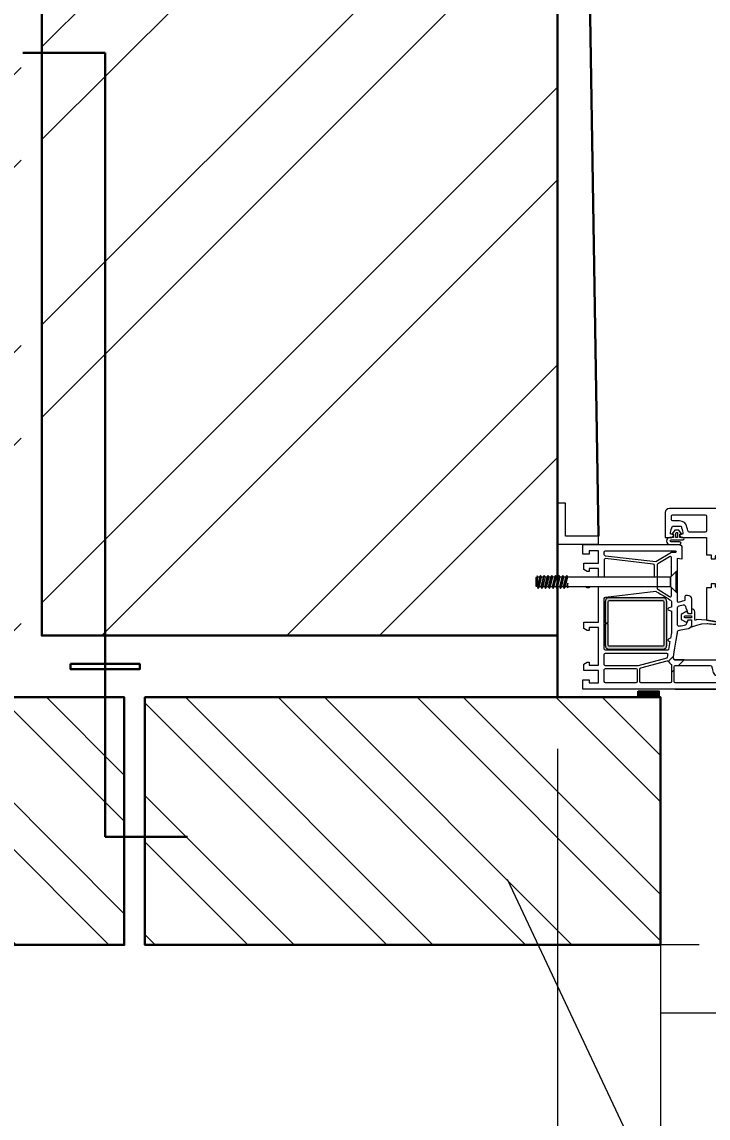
# Model space of a CAD drawing. Header units: millimetres. Extents: x 854812 to 1164625, y 589925 to 823301.
# Drawn here: x 1080149 to 1081480, y 628739 to 630864 of the extents above; entities that cross this region are included whole.
import ezdxf

# ---------------------------------------------------------------- set-up
doc = ezdxf.new("R2010")
doc.units = ezdxf.units.MM
doc.linetypes.add('DASHED', pattern=[0.75, 0.5, -0.25])
doc.layers.get('Defpoints').update_dxf_attribs({"color": 40})
for name, color, linetype in [('DIMENSIONS_LINE', 8, 'Continuous'), ('FASTENERS', 7, 'Continuous'), ('SEALING_TAPE', 40, 'Continuous'), ('WINDOWS', 7, 'Continuous')]:
    doc.layers.add(name, color=color, linetype=linetype)
for name, color, linetype, lineweight in [('размеры', 215, 'Continuous', 13), ('стены', 172, 'Continuous', 30), ('УКАЗАТЕЛЬ', 6, 'Continuous', 13), ('ФАСАД', 7, 'Continuous', 13), ('штриховка', 8, 'Continuous', 9)]:
    doc.layers.add(name, color=color, linetype=linetype, lineweight=lineweight)
doc.styles.add('GOST 2.304', font='isocpeur.ttf', dxfattribs={"width": 0.9})
doc.dimstyles.new('25', dxfattribs={"dimscale": 100, "dimtxt": 2.5, "dimasz": 1.2, "dimexe": 1, "dimexo": 1, "dimgap": 0.5, "dimtad": 1, "dimdec": 0, "dimlfac": 0.25, "dimzin": 0, "dimdsep": 46, "dimtxsty": 'GOST 2.304', "dimblk": 'ARCHTICK', "dimcen": 0.09, "dimdle": 1, "dimclrd": 256, "dimclre": 256, "dimclrt": 7, "dimadec": 0, "dimazin": 0, "dimtfac": 1, "dimtdec": 0, "dimtmove": 0, "dimatfit": 3, "dimldrblk": 'ARCHTICK', "dimfxl": 100, "dimtolj": 1, "dimtzin": 0, "dimlwd": 5, "dimlwe": 5, "dimarcsym": 1})

# ---------------------------------------------------------------- blocks, each defined once
blk = doc.blocks.new('_ArchTick')
at = {"color": 0, "linetype": 'ByBlock', "const_width": 0.15}
blk.add_lwpolyline([(-0.5, -0.5), (0.5, 0.5)], dxfattribs=at)
blk = doc.blocks.new('*D1330')
at = {"layer": 'Defpoints', "color": 0, "ltscale": 0.1}
for p in [(1081387.3, 629182.2), (1081187.3, 629062.2), (1081187.3, 627965.6)]:
    blk.add_point(p, dxfattribs=at)
at = {"layer": 'размеры', "lineweight": 5, "ltscale": 0.1}
for p, q in [((1081387.3, 629082.2), (1081387.3, 627865.6)), ((1081187.3, 628962.2), (1081187.3, 627865.6)), ((1081487.3, 627965.6), (1081087.3, 627965.6))]:
    blk.add_line(p, q, dxfattribs=at)
at = {"layer": 'размеры', "lineweight": 5, "ltscale": 0.1, "xscale": 120, "yscale": 120, "zscale": 120, "rotation": 180}
blk.add_blockref('_ArchTick', (1081187.3, 627965.6), dxfattribs=at)
at = {"layer": 'размеры', "lineweight": 5, "ltscale": 0.1, "xscale": 120, "yscale": 120, "zscale": 120}
blk.add_blockref('_ArchTick', (1081387.3, 627965.6), dxfattribs=at)
at = {"layer": 'размеры', "color": 7, "ltscale": 0.1, "insert": (1081644.1, 628166.4), "char_height": 250, "attachment_point": 5, "style": 'GOST 2.304'}
blk.add_mtext('\\A1;50', dxfattribs=at)
blk = doc.blocks.new('*D1345')
at = {"layer": 'Defpoints', "color": 0, "ltscale": 0.1}
for p in [(1086387.3, 629715.6), (1081187.3, 628362.2), (1081187.3, 627265.6)]:
    blk.add_point(p, dxfattribs=at)
at = {"layer": 'размеры', "lineweight": 5, "ltscale": 0.1}
for p, q in [((1086387.3, 629615.6), (1086387.3, 627165.6)), ((1081187.3, 628262.2), (1081187.3, 627165.6)), ((1086487.3, 627265.6), (1081087.3, 627265.6))]:
    blk.add_line(p, q, dxfattribs=at)
at = {"layer": 'размеры', "lineweight": 5, "ltscale": 0.1, "xscale": 120, "yscale": 120, "zscale": 120, "rotation": 180}
blk.add_blockref('_ArchTick', (1081187.3, 627265.6), dxfattribs=at)
at = {"layer": 'размеры', "lineweight": 5, "ltscale": 0.1, "xscale": 120, "yscale": 120, "zscale": 120}
blk.add_blockref('_ArchTick', (1086387.3, 627265.6), dxfattribs=at)
at = {"layer": 'размеры', "color": 7, "ltscale": 0.1, "insert": (1083787.3, 627440.6), "char_height": 250, "attachment_point": 5, "style": 'GOST 2.304'}
blk.add_mtext('\\A1;1300', dxfattribs=at)
blk = doc.blocks.new('A$C134522C6')
at = {"layer": 'SEALING_TAPE'}
h = blk.add_hatch(dxfattribs=at)
h.set_pattern_fill('ANSI37', color=252, scale=5, style=0)
h.set_pattern_definition([(45, (-1387.7926, -1759.62996), (-0.44194174, 0.44194174), []), (135, (-1387.7926, -1759.62996), (-0.44194174, -0.44194174), [])])
h.paths.add_polyline_path([(10, 0), (10, 3), (0, 3), (0, 0)])
blk.add_lwpolyline([(0, 3), (10, 3), (10, 0), (0, 0)], close=True, dxfattribs=at)

msp = doc.modelspace()

# ---------------------------------------------------------------- hatches: boundary and pattern name
at = {"layer": 'WINDOWS', "lineweight": 5}
h = msp.add_hatch(color=7, dxfattribs=at)
edge = h.paths.add_edge_path()
edge.add_spline(control_points=[(1081279.9, 629740), (1081279.9, 629744.2), (1081283.4, 629747.7), (1081287.7, 629747.7), (1081287.7, 629747.7), (1081392, 629747.7), (1081392, 629747.7), (1081396.3, 629747.7), (1081399.7, 629744.2), (1081399.7, 629740), (1081399.7, 629740), (1081399.7, 629655.5), (1081399.7, 629655.5), (1081399.7, 629651.2), (1081396.3, 629647.8), (1081392, 629647.8), (1081392, 629647.8), (1081287.7, 629647.8), (1081287.7, 629647.8), (1081283.4, 629647.8), (1081279.9, 629651.2), (1081279.9, 629655.5), (1081279.9, 629655.5), (1081279.9, 629696.8), (1081279.9, 629696.8), (1081279.9, 629696.8), (1081285.7, 629696.8), (1081285.7, 629696.8), (1081285.7, 629696.8), (1081285.7, 629655.8), (1081285.7, 629655.8), (1081285.7, 629654.6), (1081286.7, 629653.5), (1081288, 629653.5), (1081288, 629653.5), (1081391.7, 629653.5), (1081391.7, 629653.5), (1081392.9, 629653.5), (1081393.9, 629654.6), (1081393.9, 629655.8), (1081393.9, 629655.8), (1081393.9, 629739.6), (1081393.9, 629739.6), (1081393.9, 629740.8), (1081392.9, 629741.9), (1081391.7, 629741.9), (1081391.7, 629741.9), (1081288, 629741.9), (1081288, 629741.9), (1081286.7, 629741.9), (1081285.7, 629740.8), (1081285.7, 629739.6), (1081285.7, 629739.6), (1081285.7, 629698.6), (1081285.7, 629698.6), (1081285.7, 629698.6), (1081279.9, 629698.6), (1081279.9, 629698.6), (1081279.9, 629698.6), (1081279.9, 629740), (1081279.9, 629740)], knot_values=[0, 0, 0, 0, 1, 1, 1, 2, 2, 2, 3, 3, 3, 4, 4, 4, 5, 5, 5, 6, 6, 6, 7, 7, 7, 8, 8, 8, 9, 9, 9, 10, 10, 10, 11, 11, 11, 12, 12, 12, 13, 13, 13, 14, 14, 14, 15, 15, 15, 16, 16, 16, 17, 17, 17, 18, 18, 18, 19, 19, 19, 20, 20, 20, 20], degree=3, periodic=0)
at = {"layer": 'штриховка', "ltscale": 0.1}
h = msp.add_hatch(dxfattribs=at)
h.set_pattern_fill('ANSI32', color=256, scale=20, angle=90, style=0)
h.paths.add_polyline_path([(1089627.3, 635437.5), (1089147.3, 635437.5), (1089147.3, 634834.6), (1089627.3, 634834.6)])
h.paths.add_polyline_path([(1089627.3, 634794.6), (1089147.3, 634794.6), (1089147.3, 633794.6), (1089627.3, 633794.6)])
h.paths.add_polyline_path([(1089627.3, 633754.6), (1089147.3, 633754.6), (1089147.3, 632754.6), (1089627.3, 632754.6)])
h.paths.add_polyline_path([(1089627.3, 632714.6), (1089147.3, 632714.6), (1089147.3, 631714.6), (1089627.3, 631714.6)])
h.paths.add_polyline_path([(1089627.3, 631674.6), (1089147.3, 631674.6), (1089147.3, 630674.6), (1089627.3, 630674.6)])
h.paths.add_polyline_path([(1089627.3, 630634.6), (1089147.3, 630634.6), (1089147.3, 629634.6), (1089627.3, 629634.6)])
h.paths.add_polyline_path([(1089627.3, 629594.6), (1089147.3, 629594.6), (1089147.3, 628594.6), (1089627.3, 628594.6)])
h.paths.add_polyline_path([(1089627.3, 628554.6), (1089147.3, 628554.6), (1089147.3, 627554.6), (1089627.3, 627554.6)])
h.paths.add_polyline_path([(1089627.3, 627514.6), (1088987.3, 627514.6), (1088987.3, 627034.6), (1089627.3, 627034.6)])
h.paths.add_polyline_path([(1088947.3, 627514.6), (1087947.3, 627514.6), (1087947.3, 627034.6), (1088947.3, 627034.6)])
h.paths.add_polyline_path([(1087907.3, 627514.6), (1086907.3, 627514.6), (1086907.3, 627034.6), (1087907.3, 627034.6)])
h.paths.add_polyline_path([(1086867.3, 628034.6), (1086387.3, 628034.6), (1086387.3, 627034.6), (1086867.3, 627034.6)])
h.paths.add_polyline_path([(1086867.3, 629034.6), (1086387.3, 629034.6), (1086387.3, 628074.6), (1086867.3, 628074.6)])
h.paths.add_polyline_path([(1086867.3, 629554.6), (1086187.3, 629554.6), (1086187.3, 629074.6), (1086867.3, 629074.6)])
h.paths.add_polyline_path([(1080387.3, 629554.6), (1080387.3, 629074.6), (1081387.3, 629074.6), (1081387.3, 629554.6)])
h.paths.add_polyline_path([(1080347.3, 629074.6), (1080347.3, 629554.6), (1079556.3, 629554.6), (1079556.3, 629074.6)])
h = msp.add_hatch(dxfattribs=at)
h.set_pattern_fill('ANSI32', color=256, scale=40, style=0)
h.paths.add_polyline_path([(1080147.3, 631714.2), (1079556.3, 631714.2), (1079556.3, 630813.9), (1079356.3, 630713.9), (1079756.3, 630713.9), (1079556.3, 630613.9), (1079556.3, 629674.2), (1080147.3, 629674.2)])
h.paths.add_polyline_path([(1081187.3, 631714.2), (1080187.3, 631714.2), (1080187.3, 629674.2), (1081187.3, 629674.2)])
h.paths.add_polyline_path([(1089027.3, 628635.6), (1086987.3, 628635.6), (1086987.3, 627635.6), (1089027.3, 627635.6)])
h.paths.add_polyline_path([(1089027.3, 629675.6), (1086987.3, 629675.6), (1086987.3, 628675.6), (1089027.3, 628675.6)])
h.paths.add_polyline_path([(1089027.3, 630715.6), (1086987.3, 630715.6), (1086987.3, 629715.6), (1089027.3, 629715.6)])
h.paths.add_polyline_path([(1089027.3, 631714.6), (1086987.3, 631714.6), (1086987.3, 630755.6), (1089027.3, 630755.6)])
h.paths.add_polyline_path([(1086947.3, 631714.6), (1086387.3, 631714.6), (1086387.3, 629715.6), (1086947.3, 629715.6)])
h.paths.add_polyline_path([(1089027.3, 632795.6), (1086987.3, 632795.6), (1086987.3, 631754.6), (1089027.3, 631754.6)])
h.paths.add_polyline_path([(1089027.3, 633835.6), (1086987.3, 633835.6), (1086987.3, 632835.6), (1089027.3, 632835.6)])
h.paths.add_polyline_path([(1089027.3, 634875.6), (1086987.3, 634875.6), (1086987.3, 633875.6), (1089027.3, 633875.6)])
h.paths.add_polyline_path([(1089027.3, 635237.5), (1086987.3, 635237.5), (1086987.3, 634915.6), (1089027.3, 634915.6)])

# ---------------------------------------------------------------- linework, layer by layer
at = {"layer": 'FASTENERS', "color": 7, "lineweight": 5}
for p, q in [((1081417.6, 629758.4, 0), (1081417.6, 629798.2, 0)), ((1081148, 629787.3, 0), (1081148, 629769.2, 0)), ((1081150.1, 629765.7, 0), (1081154.7, 629790.9, 0)), ((1081157.3, 629765.7, 0), (1081161.9, 629790.9, 0)), ((1081164.5, 629765.7, 0), (1081169.2, 629790.9, 0)), ((1081171.8, 629765.7, 0), (1081176.4, 629790.9, 0)), ((1081179, 629765.7, 0), (1081183.6, 629790.9, 0)), ((1081186.2, 629765.7, 0), (1081190.8, 629790.9, 0)), ((1081193.4, 629765.7, 0), (1081198, 629790.9, 0)), ((1081200.6, 629765.7, 0), (1081205.3, 629790.9, 0))]:
    msp.add_line(p, q, dxfattribs=at)
at = {"layer": 'FASTENERS', "color": 7, "lineweight": 5, "elevation": 0}
for points in [[(1081419.4, 629758.4), (1081419.4, 629798.2), (1081417.6, 629798.2), (1081406.8, 629787.3), (1081406.8, 629769.2), (1081417.6, 629758.4)], [(1081148, 629769.2), (1081150.1, 629765.7), (1081152.3, 629769.2), (1081156.8, 629787.3), (1081154.7, 629790.9), (1081152.5, 629787.3)], [(1081148, 629781), (1081149.6, 629787.3), (1081148, 629790)], [(1081155.2, 629769.2), (1081157.3, 629765.7), (1081159.6, 629769.2), (1081164, 629787.3), (1081161.9, 629790.9), (1081159.7, 629787.3)], [(1081162.5, 629769.2), (1081164.5, 629765.7), (1081166.8, 629769.2), (1081171.2, 629787.3), (1081169.2, 629790.9), (1081166.9, 629787.3)], [(1081169.7, 629769.2), (1081171.8, 629765.7), (1081174, 629769.2), (1081178.5, 629787.3), (1081176.4, 629790.9), (1081174.1, 629787.3)], [(1081176.9, 629769.2), (1081179, 629765.7), (1081181.2, 629769.2), (1081185.7, 629787.3), (1081183.6, 629790.9), (1081181.4, 629787.3)], [(1081184.1, 629769.2), (1081186.2, 629765.7), (1081188.4, 629769.2), (1081192.9, 629787.3), (1081190.8, 629790.9), (1081188.6, 629787.3)], [(1081191.3, 629769.2), (1081193.4, 629765.7), (1081195.6, 629769.2), (1081200.1, 629787.3), (1081198, 629790.9), (1081195.8, 629787.3)], [(1081198.5, 629769.2), (1081200.6, 629765.7), (1081202.9, 629769.2), (1081207.3, 629787.3), (1081205.3, 629790.9), (1081203, 629787.3)], [(1081207.3, 629775.6), (1081205.8, 629769.2), (1081207.3, 629766.5)]]:
    msp.add_lwpolyline(points, close=True, dxfattribs=at)
for points in [[(1081148, 629787.3), (1081145.3, 629786.6), (1081145.3, 629769.9), (1081148, 629769.2)], [(1081152.5, 629787.3), (1081149.6, 629787.3)], [(1081159.7, 629787.3), (1081156.8, 629787.3)], [(1081166.9, 629787.3), (1081164, 629787.3)], [(1081174.1, 629787.3), (1081171.2, 629787.3)], [(1081181.4, 629787.3), (1081178.5, 629787.3)], [(1081188.6, 629787.3), (1081185.7, 629787.3)], [(1081195.8, 629787.3), (1081192.9, 629787.3)], [(1081203, 629787.3), (1081200.1, 629787.3)], [(1081207.3, 629769.2), (1081406.8, 629769.2), (1081406.8, 629787.3), (1081207.3, 629787.3)], [(1081152.3, 629769.2), (1081155.2, 629769.2)], [(1081159.6, 629769.2), (1081162.5, 629769.2)], [(1081166.8, 629769.2), (1081169.7, 629769.2)], [(1081174, 629769.2), (1081176.9, 629769.2)], [(1081181.2, 629769.2), (1081184.1, 629769.2)], [(1081188.4, 629769.2), (1081191.3, 629769.2)], [(1081195.6, 629769.2), (1081198.5, 629769.2)], [(1081202.9, 629769.2), (1081205.8, 629769.2)]]:
    msp.add_lwpolyline(points, dxfattribs=at)
at = {"layer": 'WINDOWS', "color": 7, "lineweight": 5}
for p, q in [((1081187.3, 629850.7, 0), (1081187.3, 629930.7, 0)), ((1081203.3, 629930.7, 0), (1081187.3, 629930.7, 0)), ((1081203.3, 629866.7, 0), (1081203.3, 629930.7, 0)), ((1081267.3, 629866.7, 0), (1081203.3, 629866.7, 0)), ((1081267.3, 629850.7, 0), (1081267.3, 629866.7, 0)), ((1081267.3, 629850.7, 0), (1081187.3, 629850.7, 0))]:
    msp.add_line(p, q, dxfattribs=at)
for points, knots in [([(1081476.6, 629864.4, 0), (1081476.6, 629864.4, 0), (1081428.2, 629864.4, 0), (1081428.2, 629864.4, 0), (1081428.2, 629864.4, 0), (1081424.7, 629867.9, 0), (1081424.7, 629867.9, 0), (1081424.7, 629867.9, 0), (1081424.7, 629870.9, 0), (1081424.7, 629870.9, 0), (1081424.7, 629870.9, 0), (1081429.6, 629870.9, 0), (1081429.6, 629870.9, 0), (1081430.8, 629870.9, 0), (1081431.4, 629872.1, 0), (1081430.9, 629873.9, 0), (1081430.2, 629876.3, 0), (1081428.2, 629883.3, 0), (1081427.7, 629884.8, 0), (1081427.3, 629886, 0), (1081426, 629886.6, 0), (1081424.7, 629886.6, 0), (1081424.7, 629886.6, 0), (1081412.7, 629886.6, 0), (1081412.7, 629886.6, 0), (1081411.4, 629886.6, 0), (1081410.1, 629886, 0), (1081409.7, 629884.8, 0), (1081409.2, 629883.3, 0), (1081407.2, 629876.3, 0), (1081406.6, 629873.9, 0), (1081406.1, 629872.1, 0), (1081406.7, 629870.9, 0), (1081407.9, 629870.9, 0), (1081407.9, 629870.9, 0), (1081412.8, 629870.9, 0), (1081412.8, 629870.9, 0), (1081412.8, 629870.9, 0), (1081412.8, 629867.9, 0), (1081412.8, 629867.9, 0), (1081412.8, 629867.9, 0), (1081409.3, 629864.4, 0), (1081409.3, 629864.4, 0), (1081409.3, 629864.4, 0), (1081396.5, 629864.4, 0), (1081396.5, 629864.4, 0), (1081396.5, 629864.4, 0), (1081396.5, 629912.6, 0), (1081396.5, 629912.6, 0), (1081396.5, 629917.1, 0), (1081400, 629920.6, 0), (1081404.5, 629920.6, 0), (1081404.5, 629920.6, 0), (1081627.3, 629920.6, 0), (1081627.3, 629920.6, 0), (1081628.1, 629920.6, 0), (1081628.8, 629919.9, 0), (1081628.8, 629919.1, 0), (1081628.8, 629919.1, 0), (1081628.8, 629903, 0), (1081628.8, 629903, 0), (1081628.8, 629901.5, 0), (1081627.9, 629900.5, 0), (1081626.2, 629900.5, 0), (1081624.9, 629900.5, 0), (1081623.2, 629900.7, 0), (1081622.1, 629900.9, 0), (1081622.1, 629900.9, 0), (1081616.5, 629902.1, 0), (1081616.5, 629902.1, 0), (1081616.5, 629902.1, 0), (1081616.5, 629908.2, 0), (1081616.5, 629908.2, 0), (1081616.5, 629908.2, 0), (1081600.6, 629908.2, 0), (1081600.6, 629908.2, 0), (1081598.5, 629908.2, 0), (1081596.8, 629906.5, 0), (1081596.8, 629904.4, 0), (1081596.8, 629904.4, 0), (1081596.8, 629878.5, 0), (1081596.8, 629878.5, 0), (1081596.8, 629876.4, 0), (1081598.5, 629874.7, 0), (1081600.6, 629874.7, 0), (1081600.6, 629874.7, 0), (1081609.7, 629874.7, 0), (1081609.7, 629874.7, 0), (1081609.7, 629874.7, 0), (1081609.7, 629880.5, 0), (1081609.7, 629880.5, 0), (1081609.7, 629880.5, 0), (1081627.6, 629880.5, 0), (1081627.6, 629880.5, 0), (1081628.2, 629880.5, 0), (1081628.8, 629880, 0), (1081628.8, 629879.3, 0), (1081628.8, 629879.3, 0), (1081628.8, 629862.8, 0), (1081628.8, 629862.8, 0), (1081628.8, 629860.3, 0), (1081626.8, 629859.6, 0), (1081624.3, 629861.2, 0), (1081624.3, 629861.2, 0), (1081620.6, 629863.5, 0), (1081620.6, 629863.5, 0), (1081618.4, 629864.8, 0), (1081616.7, 629864.2, 0), (1081616.7, 629862.1, 0), (1081616.7, 629862.1, 0), (1081616.7, 629748.2, 0), (1081616.7, 629748.2, 0), (1081616.7, 629748.2, 0), (1081611.7, 629719.6, 0), (1081611.7, 629719.6, 0), (1081611.6, 629718.8, 0), (1081611.3, 629717.8, 0), (1081611.3, 629716.7, 0), (1081611.3, 629715.6, 0), (1081611.4, 629710.8, 0), (1081618.1, 629710.8, 0), (1081618.1, 629710.8, 0), (1081677.1, 629710.8, 0), (1081677.1, 629710.8, 0), (1081677.1, 629710.8, 0), (1081680.6, 629707.3, 0), (1081680.6, 629707.3, 0), (1081680.6, 629707.3, 0), (1081680.6, 629704.3, 0), (1081680.6, 629704.3, 0), (1081680.6, 629704.3, 0), (1081675.7, 629704.3, 0), (1081675.7, 629704.3, 0), (1081674.5, 629704.3, 0), (1081673.9, 629703, 0), (1081674.4, 629701.3, 0), (1081675, 629698.9, 0), (1081677, 629691.8, 0), (1081677.5, 629690.3, 0), (1081677.9, 629689.2, 0), (1081679.2, 629688.6, 0), (1081680.5, 629688.6, 0), (1081680.5, 629688.6, 0), (1081692.5, 629688.6, 0), (1081692.5, 629688.6, 0), (1081693.8, 629688.6, 0), (1081695.1, 629689.2, 0), (1081695.5, 629690.3, 0), (1081696, 629691.8, 0), (1081698, 629698.9, 0), (1081698.7, 629701.3, 0), (1081699.2, 629703, 0), (1081698.6, 629704.3, 0), (1081697.4, 629704.3, 0), (1081697.4, 629704.3, 0), (1081692.5, 629704.3, 0), (1081692.5, 629704.3, 0), (1081692.5, 629704.3, 0), (1081692.5, 629707.3, 0), (1081692.5, 629707.3, 0), (1081692.5, 629707.3, 0), (1081696, 629710.8, 0), (1081696, 629710.8, 0), (1081696, 629710.8, 0), (1081708.9, 629710.8, 0), (1081708.9, 629710.8, 0), (1081708.9, 629710.8, 0), (1081708.9, 629702.7, 0), (1081708.9, 629702.7, 0), (1081708.9, 629702.7, 0), (1081696.7, 629657.8, 0), (1081696.3, 629656.5, 0), (1081695.9, 629655.2, 0), (1081693.8, 629652.7, 0), (1081692.7, 629651.8, 0), (1081692.7, 629651.8, 0), (1081680.4, 629641.9, 0), (1081680.4, 629641.9, 0), (1081679.3, 629641, 0), (1081677.4, 629640.4, 0), (1081676.1, 629640.4, 0), (1081676.1, 629640.4, 0), (1081518.6, 629640.4, 0), (1081518.6, 629640.4, 0), (1081516.1, 629640.4, 0), (1081514, 629642.4, 0), (1081514, 629644.7, 0), (1081514, 629644.7, 0), (1081514, 629648.6, 0), (1081514, 629648.6, 0), (1081514, 629648.6, 0), (1081515.8, 629648.6, 0), (1081515.8, 629648.6, 0), (1081518, 629648.6, 0), (1081519.9, 629650.3, 0), (1081519.9, 629652.5, 0), (1081519.9, 629654.6, 0), (1081518, 629656.4, 0), (1081515.8, 629656.4, 0), (1081515.8, 629656.4, 0), (1081522.5, 629696.2, 0), (1081522.5, 629696.2, 0), (1081522.5, 629696.2, 0), (1081476.6, 629704.4, 0), (1081476.6, 629704.4, 0), (1081476.6, 629704.4, 0), (1081476.6, 629766.7, 0), (1081476.6, 629766.7, 0), (1081476.6, 629766.7, 0), (1081485.8, 629766.7, 0), (1081485.8, 629766.7, 0), (1081485.8, 629766.7, 0), (1081485.8, 629774.5, 0), (1081485.8, 629774.5, 0), (1081485.8, 629774.5, 0), (1081494.1, 629774.5, 0), (1081494.1, 629774.5, 0), (1081494.1, 629774.5, 0), (1081494.1, 629769, 0), (1081494.1, 629769, 0), (1081494.1, 629767.7, 0), (1081495.4, 629767.1, 0), (1081496.7, 629767.3, 0), (1081498, 629767.5, 0), (1081519.9, 629771.4, 0), (1081521, 629771.7, 0), (1081522.1, 629772, 0), (1081523, 629772.7, 0), (1081523, 629774, 0), (1081523, 629774, 0), (1081523, 629794.8, 0), (1081523, 629794.8, 0), (1081524.6, 629796.1, 0), (1081526.3, 629797.6, 0), (1081526.3, 629798.7, 0), (1081526.3, 629799.8, 0), (1081524.6, 629801.3, 0), (1081523, 629802.5, 0), (1081523, 629802.5, 0), (1081523, 629823.3, 0), (1081523, 629823.3, 0), (1081523, 629824.6, 0), (1081522.1, 629825.3, 0), (1081521, 629825.6, 0), (1081519.9, 629825.9, 0), (1081498, 629829.8, 0), (1081496.7, 629830, 0), (1081495.4, 629830.2, 0), (1081494.1, 629829.7, 0), (1081494.1, 629828.4, 0), (1081494.1, 629828.4, 0), (1081494.1, 629822.9, 0), (1081494.1, 629822.9, 0), (1081494.1, 629822.9, 0), (1081485.8, 629822.9, 0), (1081485.8, 629822.9, 0), (1081485.8, 629822.9, 0), (1081485.8, 629830.7, 0), (1081485.8, 629830.7, 0), (1081485.8, 629830.7, 0), (1081476.6, 629830.7, 0), (1081476.6, 629830.7, 0), (1081476.6, 629830.7, 0), (1081476.6, 629864.4, 0), (1081476.6, 629864.4, 0)], [0, 0, 0, 0, 1, 1, 1, 2, 2, 2, 3, 3, 3, 4, 4, 4, 5, 5, 5, 6, 6, 6, 7, 7, 7, 8, 8, 8, 9, 9, 9, 10, 10, 10, 11, 11, 11, 12, 12, 12, 13, 13, 13, 14, 14, 14, 15, 15, 15, 16, 16, 16, 17, 17, 17, 18, 18, 18, 19, 19, 19, 20, 20, 20, 21, 21, 21, 22, 22, 22, 23, 23, 23, 24, 24, 24, 25, 25, 25, 26, 26, 26, 27, 27, 27, 28, 28, 28, 29, 29, 29, 30, 30, 30, 31, 31, 31, 32, 32, 32, 33, 33, 33, 34, 34, 34, 35, 35, 35, 36, 36, 36, 37, 37, 37, 38, 38, 38, 39, 39, 39, 40, 40, 40, 41, 41, 41, 42, 42, 42, 43, 43, 43, 44, 44, 44, 45, 45, 45, 46, 46, 46, 47, 47, 47, 48, 48, 48, 49, 49, 49, 50, 50, 50, 51, 51, 51, 52, 52, 52, 53, 53, 53, 54, 54, 54, 55, 55, 55, 56, 56, 56, 57, 57, 57, 58, 58, 58, 59, 59, 59, 60, 60, 60, 61, 61, 61, 62, 62, 62, 63, 63, 63, 64, 64, 64, 65, 65, 65, 66, 66, 66, 67, 67, 67, 68, 68, 68, 69, 69, 69, 70, 70, 70, 71, 71, 71, 72, 72, 72, 73, 73, 73, 74, 74, 74, 75, 75, 75, 76, 76, 76, 77, 77, 77, 78, 78, 78, 79, 79, 79, 80, 80, 80, 81, 81, 81, 82, 82, 82, 83, 83, 83, 84, 84, 84, 85, 85, 85, 86, 86, 86, 87, 87, 87, 88, 88, 88, 88]), ([(1081424.4, 629896.5, 0), (1081432.1, 629896.5, 0), (1081436.6, 629891.1, 0), (1081437.8, 629886.9, 0), (1081438.5, 629884.4, 0), (1081440.7, 629876.6, 0), (1081440.7, 629876.6, 0), (1081441, 629875.3, 0), (1081442.1, 629874.8, 0), (1081443.3, 629874.8, 0), (1081443.3, 629874.8, 0), (1081474.2, 629874.8, 0), (1081474.2, 629874.8, 0), (1081475.4, 629874.8, 0), (1081476.5, 629875.8, 0), (1081476.5, 629877, 0), (1081476.5, 629877, 0), (1081476.5, 629906, 0), (1081476.5, 629906, 0), (1081476.5, 629907.3, 0), (1081475.4, 629908.3, 0), (1081474.2, 629908.3, 0), (1081474.2, 629908.3, 0), (1081411.2, 629908.3, 0), (1081411.2, 629908.3, 0), (1081409.9, 629908.3, 0), (1081408.9, 629907.3, 0), (1081408.9, 629906, 0), (1081408.9, 629906, 0), (1081408.9, 629898.8, 0), (1081408.9, 629898.8, 0), (1081408.9, 629897.5, 0), (1081409.9, 629896.5, 0), (1081411.2, 629896.5, 0), (1081411.2, 629896.5, 0), (1081424.4, 629896.5, 0), (1081424.4, 629896.5, 0)], [0, 0, 0, 0, 1, 1, 1, 2, 2, 2, 3, 3, 3, 4, 4, 4, 5, 5, 5, 6, 6, 6, 7, 7, 7, 8, 8, 8, 9, 9, 9, 10, 10, 10, 11, 11, 11, 12, 12, 12, 12]), ([(1081427.7, 629870.9, 0), (1081427.7, 629870.9, 0), (1081424.7, 629870.9, 0), (1081424.7, 629870.9, 0), (1081424.7, 629870.9, 0), (1081424.7, 629864.4, 0), (1081424.7, 629864.4, 0), (1081424.7, 629864.4, 0), (1081430.6, 629864.4, 0), (1081430.6, 629864.4, 0), (1081431.9, 629864.4, 0), (1081432.9, 629863.4, 0), (1081432.9, 629862.1, 0), (1081432.9, 629860.9, 0), (1081431.9, 629859.8, 0), (1081430.6, 629859.8, 0), (1081430.6, 629859.8, 0), (1081407.9, 629859.8, 0), (1081407.9, 629859.8, 0), (1081406.9, 629859.8, 0), (1081406.1, 629859, 0), (1081406.1, 629858, 0), (1081406.1, 629857, 0), (1081406.9, 629856.2, 0), (1081407.9, 629856.2, 0), (1081407.9, 629856.2, 0), (1081424.4, 629856.2, 0), (1081424.4, 629856.2, 0), (1081425.9, 629856.2, 0), (1081427.1, 629855, 0), (1081427.1, 629853.5, 0), (1081427.1, 629851.9, 0), (1081425.9, 629850.7, 0), (1081424.4, 629850.7, 0), (1081424.4, 629850.7, 0), (1081405.6, 629850.7, 0), (1081405.6, 629850.7, 0), (1081401.8, 629850.7, 0), (1081398.7, 629853.8, 0), (1081398.7, 629857.5, 0), (1081398.7, 629861.3, 0), (1081401.8, 629864.4, 0), (1081405.6, 629864.4, 0), (1081405.6, 629864.4, 0), (1081412.8, 629864.4, 0), (1081412.8, 629864.4, 0), (1081412.8, 629864.4, 0), (1081412.8, 629870.9, 0), (1081412.8, 629870.9, 0), (1081412.8, 629870.9, 0), (1081409.8, 629870.9, 0), (1081409.8, 629870.9, 0), (1081409.8, 629870.9, 0), (1081409.8, 629871.5, 0), (1081409.8, 629871.5, 0), (1081409.8, 629871.5, 0), (1081414.8, 629878.4, 0), (1081414.8, 629878.4, 0), (1081414.8, 629878.4, 0), (1081422.7, 629878.4, 0), (1081422.7, 629878.4, 0), (1081422.7, 629878.4, 0), (1081427.7, 629871.5, 0), (1081427.7, 629871.5, 0), (1081427.7, 629871.5, 0), (1081427.7, 629870.9, 0), (1081427.7, 629870.9, 0)], [0, 0, 0, 0, 1, 1, 1, 2, 2, 2, 3, 3, 3, 4, 4, 4, 5, 5, 5, 6, 6, 6, 7, 7, 7, 8, 8, 8, 9, 9, 9, 10, 10, 10, 11, 11, 11, 12, 12, 12, 13, 13, 13, 14, 14, 14, 15, 15, 15, 16, 16, 16, 17, 17, 17, 18, 18, 18, 19, 19, 19, 20, 20, 20, 21, 21, 21, 22, 22, 22, 22]), ([(1081417, 629864.4, 0), (1081417, 629864.4, 0), (1081420.5, 629864.4, 0), (1081420.5, 629864.4, 0), (1081420.5, 629864.4, 0), (1081420.5, 629872.5, 0), (1081420.5, 629872.5, 0), (1081420.5, 629873.5, 0), (1081419.7, 629874.3, 0), (1081418.7, 629874.3, 0), (1081417.8, 629874.3, 0), (1081417, 629873.5, 0), (1081417, 629872.5, 0), (1081417, 629872.5, 0), (1081417, 629864.4, 0), (1081417, 629864.4, 0)], [0, 0, 0, 0, 1, 1, 1, 2, 2, 2, 3, 3, 3, 4, 4, 4, 5, 5, 5, 5]), ([(1081267.3, 629787.3, 0), (1081267.3, 629793.6, 0), (1081267.3, 629804.2, 0), (1081267.3, 629804.2, 0), (1081267.3, 629804.2, 0), (1081249, 629804.2, 0), (1081249, 629804.2, 0), (1081249, 629804.2, 0), (1081249, 629798.7, 0), (1081249, 629798.7, 0), (1081249, 629798.7, 0), (1081244.9, 629798.7, 0), (1081244.9, 629798.7, 0), (1081244.9, 629798.7, 0), (1081238.5, 629802.6, 0), (1081238.5, 629802.6, 0), (1081238.5, 629802.6, 0), (1081238.5, 629814.7, 0), (1081238.5, 629814.7, 0), (1081238.5, 629814.7, 0), (1081267.3, 629814.7, 0), (1081267.3, 629814.7, 0), (1081267.3, 629814.7, 0), (1081267.3, 629838.5, 0), (1081267.3, 629838.5, 0), (1081267.3, 629838.5, 0), (1081249.1, 629838.5, 0), (1081249.1, 629838.5, 0), (1081249.1, 629838.5, 0), (1081249.1, 629832.2, 0), (1081249.1, 629832.2, 0), (1081249.1, 629832.2, 0), (1081236.7, 629832.2, 0), (1081236.7, 629832.2, 0), (1081236.7, 629832.2, 0), (1081236.7, 629850.7, 0), (1081236.7, 629850.7, 0), (1081236.7, 629850.7, 0), (1081422.7, 629850.7, 0), (1081422.7, 629850.7, 0), (1081426.1, 629850.7, 0), (1081428.9, 629847.9, 0), (1081428.9, 629844.5, 0), (1081428.9, 629844.5, 0), (1081428.9, 629822.4, 0), (1081428.9, 629822.4, 0), (1081428.9, 629822.4, 0), (1081419.4, 629823.8, 0), (1081419.4, 629823.8, 0), (1081419.4, 629823.8, 0), (1081419.4, 629741.3, 0), (1081419.4, 629741.3, 0), (1081419.4, 629739.6, 0), (1081420.7, 629738.9, 0), (1081421.9, 629739.2, 0), (1081421.9, 629739.2, 0), (1081435, 629742.8, 0), (1081435, 629742.8, 0), (1081435, 629742.8, 0), (1081435, 629750.4, 0), (1081435, 629750.4, 0), (1081435, 629751.9, 0), (1081435.7, 629752.6, 0), (1081436.9, 629752.6, 0), (1081436.9, 629752.6, 0), (1081439.7, 629752.6, 0), (1081439.7, 629752.6, 0), (1081443.3, 629752.6, 0), (1081447.4, 629749.4, 0), (1081447.4, 629744.9, 0), (1081447.4, 629744.9, 0), (1081447.4, 629716.3, 0), (1081447.4, 629716.3, 0), (1081447.4, 629716.3, 0), (1081441.3, 629716.3, 0), (1081441.3, 629716.3, 0), (1081441.3, 629716.3, 0), (1081437, 629728.5, 0), (1081436.1, 629730.7, 0), (1081435.2, 629733, 0), (1081433, 629733.4, 0), (1081431, 629732.9, 0), (1081431, 629732.9, 0), (1081422.9, 629731, 0), (1081422.9, 629731, 0), (1081421.1, 629730.6, 0), (1081419.4, 629728.8, 0), (1081419.4, 629726.2, 0), (1081419.4, 629726.2, 0), (1081419.4, 629697.3, 0), (1081419.4, 629697.3, 0), (1081419.4, 629693.3, 0), (1081422.5, 629692.4, 0), (1081424.9, 629692.8, 0), (1081427, 629693.2, 0), (1081434.8, 629694.7, 0), (1081435.9, 629694.9, 0), (1081436.9, 629695.2, 0), (1081437.6, 629695.7, 0), (1081438, 629696.7, 0), (1081438, 629696.7, 0), (1081441.3, 629704.6, 0), (1081441.3, 629704.6, 0), (1081441.3, 629704.6, 0), (1081447.4, 629704.6, 0), (1081447.4, 629704.6, 0), (1081447.4, 629704.6, 0), (1081447.4, 629694.8, 0), (1081447.4, 629694.8, 0), (1081447.4, 629690.8, 0), (1081443.7, 629687.8, 0), (1081440.7, 629687.2, 0), (1081440.7, 629687.2, 0), (1081423.2, 629684.1, 0), (1081423.2, 629684.1, 0), (1081421, 629683.7, 0), (1081419.4, 629682.3, 0), (1081419.4, 629680.1, 0), (1081419.4, 629680.1, 0), (1081419.4, 629678.6, 0), (1081419.4, 629678.6, 0), (1081419.4, 629678.6, 0), (1081412.4, 629637.9, 0), (1081411.8, 629633.7, 0), (1081411.2, 629629.5, 0), (1081413.5, 629626.9, 0), (1081417.9, 629626.9, 0), (1081417.9, 629626.9, 0), (1081499, 629626.9, 0), (1081499, 629626.9, 0), (1081499, 629626.9, 0), (1081502.5, 629623.4, 0), (1081502.5, 629623.4, 0), (1081502.5, 629623.4, 0), (1081502.5, 629620.4, 0), (1081502.5, 629620.4, 0), (1081502.5, 629620.4, 0), (1081497.6, 629620.4, 0), (1081497.6, 629620.4, 0), (1081496.4, 629620.4, 0), (1081495.9, 629619.2, 0), (1081496.3, 629617.4, 0), (1081497, 629615, 0), (1081499, 629608, 0), (1081499.5, 629606.5, 0), (1081499.9, 629605.3, 0), (1081501.2, 629604.8, 0), (1081502.5, 629604.8, 0), (1081502.5, 629604.8, 0), (1081514.5, 629604.8, 0), (1081514.5, 629604.8, 0), (1081515.8, 629604.8, 0), (1081517.1, 629605.3, 0), (1081517.5, 629606.5, 0), (1081518, 629608, 0), (1081520, 629615, 0), (1081520.6, 629617.4, 0), (1081521.1, 629619.2, 0), (1081520.5, 629620.4, 0), (1081519.3, 629620.4, 0), (1081519.3, 629620.4, 0), (1081514.4, 629620.4, 0), (1081514.4, 629620.4, 0), (1081514.4, 629620.4, 0), (1081514.4, 629623.4, 0), (1081514.4, 629623.4, 0), (1081514.4, 629623.4, 0), (1081517.9, 629626.9, 0), (1081517.9, 629626.9, 0), (1081517.9, 629626.9, 0), (1081522.2, 629626.9, 0), (1081522.2, 629626.9, 0), (1081523.3, 629626.9, 0), (1081525.7, 629627.7, 0), (1081526.5, 629629.6, 0), (1081527.3, 629631.5, 0), (1081530.2, 629640.3, 0), (1081530.2, 629640.3, 0), (1081530.2, 629640.3, 0), (1081536.8, 629640.3, 0), (1081536.8, 629640.3, 0), (1081536.8, 629640.3, 0), (1081536.8, 629632.5, 0), (1081536.8, 629632.5, 0), (1081536.8, 629632.5, 0), (1081525.1, 629589.3, 0), (1081524.4, 629587.1, 0), (1081523.7, 629584.9, 0), (1081522.7, 629583.6, 0), (1081521.3, 629582.4, 0), (1081519.9, 629581.2, 0), (1081506.6, 629570.6, 0), (1081506.6, 629570.6, 0), (1081506.6, 629570.6, 0), (1081236.7, 629570.6, 0), (1081236.7, 629570.6, 0), (1081236.7, 629570.6, 0), (1081236.7, 629588.7, 0), (1081236.7, 629588.7, 0), (1081236.7, 629588.7, 0), (1081249.1, 629588.7, 0), (1081249.1, 629588.7, 0), (1081249.1, 629588.7, 0), (1081249.1, 629582.8, 0), (1081249.1, 629582.8, 0), (1081249.1, 629582.8, 0), (1081267.3, 629582.8, 0), (1081267.3, 629582.8, 0), (1081267.3, 629582.8, 0), (1081267.3, 629606.6, 0), (1081267.3, 629606.6, 0), (1081267.3, 629606.6, 0), (1081238.5, 629606.6, 0), (1081238.5, 629606.6, 0), (1081238.5, 629606.6, 0), (1081238.5, 629618.7, 0), (1081238.5, 629618.7, 0), (1081238.5, 629618.7, 0), (1081244.9, 629622.6, 0), (1081244.9, 629622.6, 0), (1081244.9, 629622.6, 0), (1081249, 629622.6, 0), (1081249, 629622.6, 0), (1081249, 629622.6, 0), (1081249, 629616.9, 0), (1081249, 629616.9, 0), (1081249, 629616.9, 0), (1081267.3, 629616.9, 0), (1081267.3, 629616.9, 0), (1081267.3, 629616.9, 0), (1081267.3, 629689.7, 0), (1081267.3, 629689.7, 0), (1081267.3, 629689.7, 0), (1081249, 629689.7, 0), (1081249, 629689.7, 0), (1081249, 629689.7, 0), (1081249, 629684, 0), (1081249, 629684, 0), (1081249, 629684, 0), (1081244.9, 629684, 0), (1081244.9, 629684, 0), (1081244.9, 629684, 0), (1081238.5, 629687.9, 0), (1081238.5, 629687.9, 0), (1081238.5, 629687.9, 0), (1081238.5, 629700, 0), (1081238.5, 629700, 0), (1081238.5, 629700, 0), (1081267.3, 629700, 0), (1081267.3, 629700, 0), (1081267.3, 629700, 0), (1081267.3, 629755.2, 0), (1081267.3, 629769.2, 0)], [25.293461, 25.293461, 25.293461, 25.293461, 26, 26, 26, 27, 27, 27, 28, 28, 28, 29, 29, 29, 30, 30, 30, 31, 31, 31, 32, 32, 32, 33, 33, 33, 34, 34, 34, 35, 35, 35, 36, 36, 36, 37, 37, 37, 38, 38, 38, 39, 39, 39, 40, 40, 40, 41, 41, 41, 42, 42, 42, 43, 43, 43, 44, 44, 44, 45, 45, 45, 46, 46, 46, 47, 47, 47, 48, 48, 48, 49, 49, 49, 50, 50, 50, 51, 51, 51, 52, 52, 52, 53, 53, 53, 54, 54, 54, 55, 55, 55, 56, 56, 56, 57, 57, 57, 58, 58, 58, 59, 59, 59, 60, 60, 60, 61, 61, 61, 62, 62, 62, 63, 63, 63, 64, 64, 64, 65, 65, 65, 66, 66, 66, 67, 67, 67, 68, 68, 68, 69, 69, 69, 70, 70, 70, 71, 71, 71, 72, 72, 72, 73, 73, 73, 74, 74, 74, 75, 75, 75, 76, 76, 76, 77, 77, 77, 78, 78, 78, 79, 79, 79, 80, 80, 80, 81, 81, 81, 82, 82, 82, 83, 83, 83, 84, 84, 84, 85, 85, 85, 86, 86, 86, 87, 87, 87, 88, 88, 88, 89, 89, 89, 90, 90, 90, 91, 91, 91, 92, 92, 92, 93, 93, 93, 94, 94, 94, 95, 95, 95, 96, 96, 96, 97, 97, 97, 98, 98, 98, 99, 99, 99, 100, 100, 100, 101, 101, 101, 102, 102, 102, 103, 103, 103, 104, 104, 104, 105, 105, 105, 106, 106, 106, 107, 107, 107, 108, 108, 108, 108.872973, 108.872973, 108.872973, 108.872973]), ([(1081378.5, 629817.2, 0), (1081378.5, 629817.2, 0), (1081408.5, 629835, 0), (1081408.5, 629835, 0), (1081408.5, 629835, 0), (1081415.5, 629835, 0), (1081415.5, 629835, 0), (1081416.6, 629835, 0), (1081417.7, 629835.7, 0), (1081417.7, 629836.8, 0), (1081417.7, 629837.8, 0), (1081416.6, 629838.5, 0), (1081415.5, 629838.5, 0), (1081415.5, 629838.5, 0), (1081280.6, 629838.5, 0), (1081280.6, 629838.5, 0), (1081279.4, 629838.5, 0), (1081278.3, 629837.5, 0), (1081278.3, 629836.2, 0), (1081278.3, 629836.2, 0), (1081278.3, 629830.9, 0), (1081278.3, 629830.9, 0), (1081278.3, 629829.7, 0), (1081279.4, 629828.6, 0), (1081280.6, 629828.4, 0), (1081280.6, 629828.4, 0), (1081378.5, 629817.2, 0), (1081378.5, 629817.2, 0)], [0, 0, 0, 0, 1, 1, 1, 2, 2, 2, 3, 3, 3, 4, 4, 4, 5, 5, 5, 6, 6, 6, 7, 7, 7, 8, 8, 8, 9, 9, 9, 9]), ([(1081375.6, 629787.3, 0), (1081375.6, 629798.5, 0), (1081375.6, 629810.1, 0), (1081375.6, 629810.1, 0), (1081375.6, 629811.3, 0), (1081374.5, 629812.5, 0), (1081373.3, 629812.6, 0), (1081373.3, 629812.6, 0), (1081280.6, 629823.5, 0), (1081280.6, 629823.5, 0), (1081279.4, 629823.6, 0), (1081278.3, 629822.7, 0), (1081278.3, 629821.5, 0), (1081278.3, 629821.5, 0), (1081278.3, 629804.2, 0), (1081278.3, 629787.3, 0)], [11.480861, 11.480861, 11.480861, 11.480861, 12, 12, 12, 13, 13, 13, 14, 14, 14, 15, 15, 15, 15.512526, 15.512526, 15.512526, 15.512526]), ([(1081408.5, 629789.1, 0), (1081408.5, 629807.5, 0), (1081408.5, 629825.7, 0), (1081408.5, 629825.7, 0), (1081408.5, 629827.7, 0), (1081406.9, 629828.3, 0), (1081404.9, 629827.1, 0), (1081404.9, 629827.1, 0), (1081382, 629813.1, 0), (1081382, 629813.1, 0), (1081381.3, 629812.7, 0), (1081380.8, 629812.1, 0), (1081380.8, 629811, 0), (1081380.8, 629811, 0), (1081380.8, 629766, 0), (1081380.8, 629766, 0), (1081380.8, 629765, 0), (1081381.3, 629764.4, 0), (1081382, 629764, 0), (1081382, 629764, 0), (1081404.9, 629750, 0), (1081404.9, 629750, 0), (1081406.9, 629748.7, 0), (1081408.5, 629749.4, 0), (1081408.5, 629751.4, 0), (1081408.5, 629751.4, 0), (1081408.5, 629758.1, 0), (1081408.5, 629767.4, 0)], [0.5047, 0.5047, 0.5047, 0.5047, 1, 1, 1, 2, 2, 2, 3, 3, 3, 4, 4, 4, 5, 5, 5, 6, 6, 6, 7, 7, 7, 8, 8, 8, 8.300056, 8.300056, 8.300056, 8.300056]), ([(1081249, 629769.2, 0), (1081249, 629768, 0), (1081249, 629766.9, 0), (1081249, 629766.9, 0), (1081249, 629766.9, 0), (1081244.9, 629766.9, 0), (1081244.9, 629766.9, 0), (1081244.9, 629766.9, 0), (1081242.8, 629768.1, 0), (1081241, 629769.2, 0)], [110.555707, 110.555707, 110.555707, 110.555707, 111, 111, 111, 112, 112, 112, 112.564171, 112.564171, 112.564171, 112.564171]), ([(1081406.9, 629742.9, 0), (1081405.8, 629743.5, 0), (1081378.5, 629760, 0), (1081378.5, 629760, 0), (1081378.5, 629760, 0), (1081280.6, 629748.7, 0), (1081280.6, 629748.7, 0), (1081279.4, 629748.6, 0), (1081278.3, 629747.4, 0), (1081278.3, 629746.2, 0), (1081278.3, 629746.2, 0), (1081278.3, 629648, 0), (1081278.3, 629648, 0), (1081278.3, 629646.7, 0), (1081279.4, 629645.7, 0), (1081280.6, 629645.7, 0), (1081280.6, 629645.7, 0), (1081400.4, 629645.7, 0), (1081400.4, 629645.7, 0), (1081401.6, 629645.7, 0), (1081402.5, 629646.1, 0), (1081402.7, 629647.4, 0), (1081402.7, 629647.4, 0), (1081405.5, 629662.7, 0), (1081405.5, 629662.7, 0), (1081405.5, 629662.7, 0), (1081403.2, 629663.4, 0), (1081403.2, 629663.4, 0), (1081402.1, 629663.8, 0), (1081401.6, 629664.8, 0), (1081401.6, 629665.6, 0), (1081401.6, 629666.5, 0), (1081402.1, 629667.5, 0), (1081403.2, 629667.8, 0), (1081403.2, 629667.8, 0), (1081406.6, 629669, 0), (1081406.6, 629669, 0), (1081406.6, 629669, 0), (1081408.5, 629679.8, 0), (1081408.5, 629679.8, 0), (1081408.5, 629679.8, 0), (1081408.5, 629721.5, 0), (1081408.5, 629721.5, 0), (1081408.5, 629721.5, 0), (1081403.2, 629723.3, 0), (1081403.2, 629723.3, 0), (1081402.1, 629723.7, 0), (1081401.6, 629724.7, 0), (1081401.6, 629725.5, 0), (1081401.6, 629726.4, 0), (1081402.1, 629727.4, 0), (1081403.2, 629727.8, 0), (1081403.2, 629727.8, 0), (1081408.5, 629729.6, 0), (1081408.5, 629729.6, 0), (1081408.5, 629729.6, 0), (1081408.5, 629740.4, 0), (1081408.5, 629740.4, 0), (1081408.5, 629741.4, 0), (1081408.1, 629742.2, 0), (1081406.9, 629742.9, 0)], [0, 0, 0, 0, 1, 1, 1, 2, 2, 2, 3, 3, 3, 4, 4, 4, 5, 5, 5, 6, 6, 6, 7, 7, 7, 8, 8, 8, 9, 9, 9, 10, 10, 10, 11, 11, 11, 12, 12, 12, 13, 13, 13, 14, 14, 14, 15, 15, 15, 16, 16, 16, 17, 17, 17, 18, 18, 18, 19, 19, 19, 20, 20, 20, 20]), ([(1081279.9, 629740, 0), (1081279.9, 629744.2, 0), (1081283.4, 629747.7, 0), (1081287.7, 629747.7, 0), (1081287.7, 629747.7, 0), (1081392, 629747.7, 0), (1081392, 629747.7, 0), (1081396.3, 629747.7, 0), (1081399.7, 629744.2, 0), (1081399.7, 629740, 0), (1081399.7, 629740, 0), (1081399.7, 629655.5, 0), (1081399.7, 629655.5, 0), (1081399.7, 629651.2, 0), (1081396.3, 629647.8, 0), (1081392, 629647.8, 0), (1081392, 629647.8, 0), (1081287.7, 629647.8, 0), (1081287.7, 629647.8, 0), (1081283.4, 629647.8, 0), (1081279.9, 629651.2, 0), (1081279.9, 629655.5, 0), (1081279.9, 629655.5, 0), (1081279.9, 629696.8, 0), (1081279.9, 629696.8, 0), (1081279.9, 629696.8, 0), (1081285.7, 629696.8, 0), (1081285.7, 629696.8, 0), (1081285.7, 629696.8, 0), (1081285.7, 629655.8, 0), (1081285.7, 629655.8, 0), (1081285.7, 629654.6, 0), (1081286.7, 629653.5, 0), (1081288, 629653.5, 0), (1081288, 629653.5, 0), (1081391.7, 629653.5, 0), (1081391.7, 629653.5, 0), (1081392.9, 629653.5, 0), (1081393.9, 629654.6, 0), (1081393.9, 629655.8, 0), (1081393.9, 629655.8, 0), (1081393.9, 629739.6, 0), (1081393.9, 629739.6, 0), (1081393.9, 629740.8, 0), (1081392.9, 629741.9, 0), (1081391.7, 629741.9, 0), (1081391.7, 629741.9, 0), (1081288, 629741.9, 0), (1081288, 629741.9, 0), (1081286.7, 629741.9, 0), (1081285.7, 629740.8, 0), (1081285.7, 629739.6, 0), (1081285.7, 629739.6, 0), (1081285.7, 629698.6, 0), (1081285.7, 629698.6, 0), (1081285.7, 629698.6, 0), (1081279.9, 629698.6, 0), (1081279.9, 629698.6, 0), (1081279.9, 629698.6, 0), (1081279.9, 629740, 0), (1081279.9, 629740, 0)], [0, 0, 0, 0, 1, 1, 1, 2, 2, 2, 3, 3, 3, 4, 4, 4, 5, 5, 5, 6, 6, 6, 7, 7, 7, 8, 8, 8, 9, 9, 9, 10, 10, 10, 11, 11, 11, 12, 12, 12, 13, 13, 13, 14, 14, 14, 15, 15, 15, 16, 16, 16, 17, 17, 17, 18, 18, 18, 19, 19, 19, 20, 20, 20, 20]), ([(1081438.6, 629721.5, 0), (1081438.6, 629721.5, 0), (1081441.3, 629716.3, 0), (1081441.3, 629716.3, 0), (1081441.3, 629716.3, 0), (1081447.4, 629716.3, 0), (1081447.4, 629716.3, 0), (1081447.4, 629716.3, 0), (1081447.4, 629725.9, 0), (1081447.4, 629725.9, 0), (1081451, 629725.9, 0), (1081453.9, 629723.5, 0), (1081453.9, 629720.5, 0), (1081453.9, 629720.5, 0), (1081453.9, 629705.4, 0), (1081453.9, 629705.4, 0), (1081453.9, 629705, 0), (1081454.3, 629703.5, 0), (1081455.5, 629703.5, 0), (1081456.7, 629703.5, 0), (1081457, 629705.4, 0), (1081457, 629705.4, 0), (1081457, 629705.4, 0), (1081476.6, 629704.4, 0), (1081476.6, 629704.4, 0), (1081476.6, 629704.4, 0), (1081497.6, 629700.6, 0), (1081497.6, 629700.6, 0), (1081497.6, 629700.6, 0), (1081497, 629699.1, 0), (1081495.6, 629697.4, 0), (1081494.3, 629695.9, 0), (1081492.3, 629696.1, 0), (1081489.4, 629696.4, 0), (1081486.5, 629696.7, 0), (1081477.9, 629697.8, 0), (1081477.9, 629697.8, 0), (1081477.9, 629697.8, 0), (1081467.4, 629696.9, 0), (1081467.4, 629696.9, 0), (1081467.4, 629696.9, 0), (1081458, 629694.4, 0), (1081458, 629694.4, 0), (1081458, 629694.4, 0), (1081450.3, 629691.6, 0), (1081450.3, 629691.6, 0), (1081448.7, 629691, 0), (1081447.4, 629691.7, 0), (1081447.4, 629692.9, 0), (1081447.4, 629692.9, 0), (1081447.4, 629704.6, 0), (1081447.4, 629704.6, 0), (1081447.4, 629704.6, 0), (1081441.3, 629704.6, 0), (1081441.3, 629704.6, 0), (1081441.3, 629704.6, 0), (1081438.6, 629699.4, 0), (1081438.6, 629699.4, 0), (1081438.6, 629699.4, 0), (1081427.1, 629705.6, 0), (1081427.1, 629705.6, 0), (1081427.1, 629705.6, 0), (1081427.1, 629715.3, 0), (1081427.1, 629715.3, 0), (1081427.1, 629715.3, 0), (1081438.6, 629721.5, 0), (1081438.6, 629721.5, 0)], [0, 0, 0, 0, 1, 1, 1, 2, 2, 2, 3, 3, 3, 4, 4, 4, 5, 5, 5, 6, 6, 6, 7, 7, 7, 8, 8, 8, 9, 9, 9, 10, 10, 10, 11, 11, 11, 12, 12, 12, 13, 13, 13, 14, 14, 14, 15, 15, 15, 16, 16, 16, 17, 17, 17, 18, 18, 18, 19, 19, 19, 20, 20, 20, 21, 21, 21, 22, 22, 22, 22]), ([(1081447.4, 629708.7, 0), (1081447.4, 629708.7, 0), (1081447.4, 629712.2, 0), (1081447.4, 629712.2, 0), (1081447.4, 629712.2, 0), (1081435.4, 629712.2, 0), (1081435.4, 629712.2, 0), (1081434.4, 629712.2, 0), (1081433.6, 629711.4, 0), (1081433.6, 629710.4, 0), (1081433.6, 629709.5, 0), (1081434.4, 629708.7, 0), (1081435.4, 629708.7, 0), (1081435.4, 629708.7, 0), (1081447.4, 629708.7, 0), (1081447.4, 629708.7, 0)], [0, 0, 0, 0, 1, 1, 1, 2, 2, 2, 3, 3, 3, 4, 4, 4, 5, 5, 5, 5]), ([(1081278.3, 629638.1, 0), (1081278.3, 629638.1, 0), (1081278.3, 629617.7, 0), (1081278.3, 629617.7, 0), (1081278.3, 629616.5, 0), (1081279.4, 629615.4, 0), (1081280.6, 629615.4, 0), (1081280.6, 629615.4, 0), (1081343.8, 629615.5, 0), (1081343.8, 629615.5, 0), (1081343.8, 629615.5, 0), (1081399.7, 629630.7, 0), (1081399.7, 629630.7, 0), (1081400.6, 629631.1, 0), (1081400.5, 629633.8, 0), (1081400.6, 629635, 0), (1081400.8, 629636.1, 0), (1081401.2, 629638.1, 0), (1081401.2, 629638.1, 0), (1081401.2, 629639.3, 0), (1081400.2, 629640.4, 0), (1081398.9, 629640.4, 0), (1081398.9, 629640.4, 0), (1081280.6, 629640.4, 0), (1081280.6, 629640.4, 0), (1081279.4, 629640.4, 0), (1081278.3, 629639.3, 0), (1081278.3, 629638.1, 0)], [0, 0, 0, 0, 1, 1, 1, 2, 2, 2, 3, 3, 3, 4, 4, 4, 5, 5, 5, 6, 6, 6, 7, 7, 7, 8, 8, 8, 9, 9, 9, 9]), ([(1081404.7, 629621.3, 0), (1081403.4, 629622.8, 0), (1081402.7, 629624.1, 0), (1081402.1, 629624.8, 0), (1081401.6, 629625.6, 0), (1081400.8, 629625.5, 0), (1081400.1, 629625.3, 0), (1081400.1, 629625.3, 0), (1081349.3, 629611.9, 0), (1081349.3, 629611.9, 0), (1081348, 629611.6, 0), (1081347, 629610.3, 0), (1081347, 629609.1, 0), (1081347, 629609.1, 0), (1081347, 629585.1, 0), (1081347, 629585.1, 0), (1081347, 629583.9, 0), (1081348, 629582.8, 0), (1081349.3, 629582.8, 0), (1081349.3, 629582.8, 0), (1081406.3, 629582.8, 0), (1081406.3, 629582.8, 0), (1081407.5, 629582.8, 0), (1081408.6, 629583.9, 0), (1081408.6, 629585.1, 0), (1081408.6, 629585.1, 0), (1081408.6, 629616.4, 0), (1081408.6, 629616.4, 0), (1081408.6, 629617.6, 0), (1081408.3, 629618.3, 0), (1081407.6, 629618.9, 0), (1081406.8, 629619.4, 0), (1081405.6, 629620.3, 0), (1081404.7, 629621.3, 0)], [0, 0, 0, 0, 1, 1, 1, 2, 2, 2, 3, 3, 3, 4, 4, 4, 5, 5, 5, 6, 6, 6, 7, 7, 7, 8, 8, 8, 9, 9, 9, 10, 10, 10, 11, 11, 11, 11]), ([(1081432.9, 629626.9, 0), (1081432.9, 629626.9, 0), (1081422.4, 629616.4, 0), (1081422.4, 629616.4, 0), (1081422.4, 629616.4, 0), (1081415.8, 629616.4, 0), (1081415.8, 629616.4, 0), (1081414.6, 629616.4, 0), (1081413.6, 629615.4, 0), (1081413.6, 629614.2, 0), (1081413.6, 629614.2, 0), (1081413.6, 629607.6, 0), (1081413.6, 629607.6, 0), (1081413.6, 629607.6, 0), (1081408.6, 629602.6, 0), (1081408.6, 629602.6, 0), (1081408.6, 629602.6, 0), (1081408.6, 629616.4, 0), (1081408.6, 629616.4, 0), (1081408.6, 629617.6, 0), (1081408.3, 629618.3, 0), (1081407.6, 629618.9, 0), (1081406.8, 629619.4, 0), (1081405.6, 629620.3, 0), (1081404.7, 629621.3, 0), (1081403.7, 629622.5, 0), (1081403, 629623.6, 0), (1081402.5, 629624.4, 0), (1081402.5, 629624.4, 0), (1081411.8, 629633.7, 0), (1081411.8, 629633.7, 0), (1081411.2, 629629.5, 0), (1081413.5, 629626.9, 0), (1081417.9, 629626.9, 0), (1081417.9, 629626.9, 0), (1081432.9, 629626.9, 0), (1081432.9, 629626.9, 0)], [0, 0, 0, 0, 1, 1, 1, 2, 2, 2, 3, 3, 3, 4, 4, 4, 5, 5, 5, 6, 6, 6, 7, 7, 7, 8, 8, 8, 9, 9, 9, 10, 10, 10, 11, 11, 11, 12, 12, 12, 12]), ([(1081278.3, 629608.4, 0), (1081278.3, 629608.4, 0), (1081278.3, 629585.1, 0), (1081278.3, 629585.1, 0), (1081278.3, 629583.9, 0), (1081279.4, 629582.8, 0), (1081280.6, 629582.8, 0), (1081280.6, 629582.8, 0), (1081339.7, 629582.8, 0), (1081339.7, 629582.8, 0), (1081340.9, 629582.8, 0), (1081341.9, 629583.9, 0), (1081341.9, 629585.1, 0), (1081341.9, 629585.1, 0), (1081341.9, 629608.4, 0), (1081341.9, 629608.4, 0), (1081341.9, 629609.6, 0), (1081340.9, 629610.7, 0), (1081339.7, 629610.7, 0), (1081339.7, 629610.7, 0), (1081280.6, 629610.7, 0), (1081280.6, 629610.7, 0), (1081279.4, 629610.7, 0), (1081278.3, 629609.6, 0), (1081278.3, 629608.4, 0)], [0, 0, 0, 0, 1, 1, 1, 2, 2, 2, 3, 3, 3, 4, 4, 4, 5, 5, 5, 6, 6, 6, 7, 7, 7, 8, 8, 8, 8]), ([(1081501.2, 629582.8, 0), (1081502.4, 629582.8, 0), (1081503, 629583.2, 0), (1081503.7, 629583.7, 0), (1081504.3, 629584.2, 0), (1081511.5, 629590.3, 0), (1081512.6, 629591.4, 0), (1081513.8, 629592.4, 0), (1081512.6, 629594.5, 0), (1081511, 629594.5, 0), (1081511, 629594.5, 0), (1081501.7, 629594.5, 0), (1081501.7, 629594.5, 0), (1081499.8, 629594.5, 0), (1081497, 629595.5, 0), (1081494.2, 629597.3, 0), (1081491.5, 629599.1, 0), (1081489.6, 629602.1, 0), (1081488.9, 629605.2, 0), (1081488.1, 629608.3, 0), (1081486.6, 629614.2, 0), (1081486.6, 629614.2, 0), (1081486.3, 629615.4, 0), (1081485, 629616.4, 0), (1081483.8, 629616.4, 0), (1081483.8, 629616.4, 0), (1081415.8, 629616.4, 0), (1081415.8, 629616.4, 0), (1081414.6, 629616.4, 0), (1081413.6, 629615.4, 0), (1081413.6, 629614.2, 0), (1081413.6, 629614.2, 0), (1081413.6, 629585.1, 0), (1081413.6, 629585.1, 0), (1081413.6, 629583.9, 0), (1081414.6, 629582.8, 0), (1081415.8, 629582.8, 0), (1081415.8, 629582.8, 0), (1081501.2, 629582.8, 0), (1081501.2, 629582.8, 0)], [0, 0, 0, 0, 1, 1, 1, 2, 2, 2, 3, 3, 3, 4, 4, 4, 5, 5, 5, 6, 6, 6, 7, 7, 7, 8, 8, 8, 9, 9, 9, 10, 10, 10, 11, 11, 11, 12, 12, 12, 13, 13, 13, 13])]:
    msp.add_open_spline(points, degree=3, knots=knots, dxfattribs=at)
at = {"layer": 'размеры', "lineweight": 5, "ltscale": 0.1}
msp.add_line((1081187.3, 629454.6, 0), (1081187.3, 627865.6, 0), dxfattribs=at)
at = {"layer": 'размеры', "ltscale": 0.1}
msp.add_line((1081387.3, 629074.6, 0), (1081387.3, 628942.3, 0), dxfattribs=at)
at = {"layer": 'стены'}
for p, q in [((1081267.3, 629866.7, 0), (1081236.3, 631794.6, 0)), ((1080150.2, 630804.2, 0), (1080310.2, 630804.2, 0)), ((1080310.2, 629284.2, 0), (1080470.2, 629284.2, 0))]:
    msp.add_line(p, q, dxfattribs=at)
at = {"layer": 'стены', "ltscale": 0.1}
for p, q in [((1081187.3, 631714.6, 0), (1081187.3, 629554.6, 0)), ((1081387.3, 629554.6, 0), (1081387.3, 629074.6, 0))]:
    msp.add_line(p, q, dxfattribs=at)
at = {"layer": 'стены', "color": 204, "ltscale": 0.3, "elevation": 0}
for points in [[(1081187.3, 631714.2), (1081187.3, 629674.2), (1080187.3, 629674.2), (1080187.3, 631714.2)], [(1081387.3, 629074.6), (1081387.3, 629554.6), (1080387.3, 629554.6), (1080387.3, 629074.6)]]:
    msp.add_lwpolyline(points, close=True, dxfattribs=at)
at = {"layer": 'стены', "elevation": 0}
msp.add_lwpolyline([(1080310.2, 629284.2), (1080310.2, 629284.2), (1080310.2, 629284.2), (1080310.2, 630804.2)], dxfattribs=at)
msp.add_lwpolyline([(1080243.2, 629619.4), (1080377.2, 629619.4), (1080377.2, 629609), (1080243.2, 629609)], close=True, dxfattribs=at)
at = {"layer": 'стены', "color": 204, "ltscale": 0.3, "elevation": 0}
msp.add_lwpolyline([(1079556.3, 629074.6), (1080347.3, 629074.6), (1080347.3, 629554.6), (1079556.3, 629554.6)], dxfattribs=at)
at = {"layer": 'УКАЗАТЕЛЬ', "ltscale": 100}
msp.add_line((1081089.8, 629201.7, 0), (1081409.1, 628523.2, 0), dxfattribs=at)
at = {"layer": 'ФАСАД', "lineweight": 5}
msp.add_line((1081415.6, 629570.6, 0), (1081657.6, 629570.6, 0), dxfattribs=at)
at = {"layer": 'ФАСАД', "linetype": 'DASHED', "ltscale": 300}
msp.add_line((1086187.3, 629074.6, 0), (1081387.3, 629074.6, 0), dxfattribs=at)
at = {"layer": 'ФАСАД'}
msp.add_line((1086387.3, 628942.3, 0), (1081387.3, 628942.3, 0), dxfattribs=at)

# ---------------------------------------------------------------- block references
at = {"layer": 'DIMENSIONS_LINE', "color": 7, "lineweight": 5, "xscale": 4, "yscale": 4, "zscale": 4}
msp.add_blockref('A$C134522C6', (1081343.8, 629554.6, 0), dxfattribs=at)

# ---------------------------------------------------------------- dimensions: what is measured, and where the dimension line sits
at = {"layer": 'размеры', "ltscale": 0.1}
dim = msp.add_linear_dim(base=(1081187.3, 627265.6, 0), p1=(1086387.3, 629715.6, 0), p2=(1081187.3, 628362.2, 0), dimstyle='25', override={"dimtmove": 2}, dxfattribs=at)
dim.commit()
dim.dimension.update_dxf_attribs({"geometry": '*D1345', "text_midpoint": (1083787.3, 627440.6, 0)})
dim = msp.add_linear_dim(base=(1081187.3, 627965.6, 0), p1=(1081387.3, 629182.2, 0), p2=(1081187.3, 629062.2, 0), dimstyle='25', override={"dimtmove": 2}, dxfattribs=at)
dim.commit()
dim.dimension.update_dxf_attribs({"geometry": '*D1330', "text_midpoint": (1081644.1, 628166.4, 0), "dimtype": 160})

doc.saveas('drawing.dxf')
